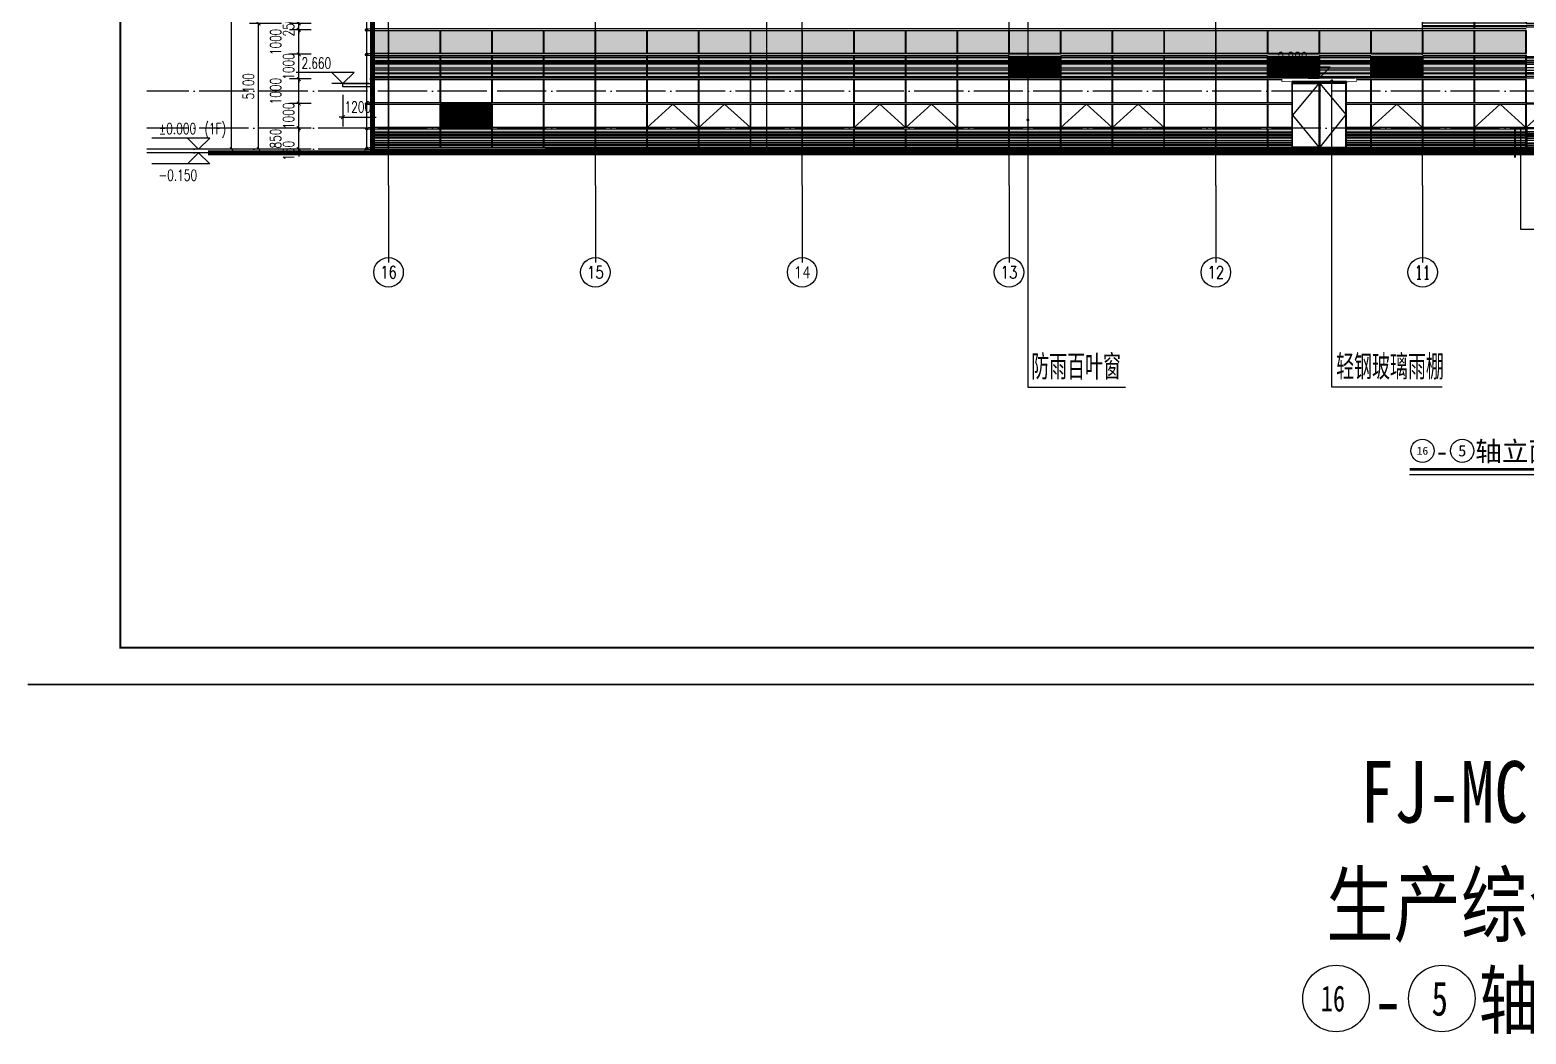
# Model space of a CAD drawing. Header units: millimetres. Extents: x 708158 to 1984082, y -168213 to -53.
# Drawn here: x 834388 to 895153, y -121888 to -81118 of the extents above; entities that cross this region are included whole.
import ezdxf
from ezdxf.enums import TextEntityAlignment as Align

# ---------------------------------------------------------------- set-up
doc = ezdxf.new("R2010")
doc.units = ezdxf.units.MM
doc.header["$LTSCALE"] = 1000
doc.set_wipeout_variables(frame=1)
doc.linetypes.add('DOTE', pattern=[2.42, 2, -0.2, 0.02, -0.2])
doc.layers.get('0').update_dxf_attribs({"color": 8})
for name, color, linetype in [('230303生产综合楼-平面图_t8$0$DIM_IDEN', 3, 'Continuous'), ('A-ANNO-SYMB', 3, 'Continuous'), ('A-AXIS', 1, 'DOTE'), ('A-看线', 63, 'Continuous'), ('AXIS', 3, 'Continuous'), ('AXIS_TEXT', 7, 'Continuous'), ('DIM_ELEV', 3, 'Continuous'), ('DIM_LEAD', 3, 'Continuous'), ('DOTE', 1, 'DOTE'), ('PUB_DIM', 3, 'Continuous'), ('PUB_TEXT', 7, 'Continuous'), ('WINDOW', 4, 'Continuous'), ('立面加粗', 5, 'Continuous'), ('立面填充线2 穿孔板', 105, 'Continuous'), ('立面窗户线', 21, 'Continuous')]:
    doc.layers.add(name, color=color, linetype=linetype)
doc.layers.add('E-百叶', color=8, linetype='Continuous', lineweight=35)
doc.layers.add('图框', color=4, linetype='Continuous', lineweight=35)
doc.styles.add('-黑体', font='simhei.ttf', dxfattribs={"width": 0.8})
doc.styles.add('_TCH_AXIS', font='COMPLEX', dxfattribs={"bigfont": 'GBCBIG'})
doc.styles.add('_TCH_DIM', font='SIMPLEX', dxfattribs={"bigfont": 'GBCBIG'})
doc.styles.add('_TCH_DIM_T3', font='SIMPLEX', dxfattribs={"width": 0.705882, "bigfont": 'GBCBIG'})
doc.styles.add('_TCH_DYN', font='')
doc.styles.get('_TCH_DYN').set_extended_font_data('SimSun')
doc.dimstyles.new('_TCH_ARCH&&150', dxfattribs={"dimtxt": 446.25, "dimasz": 150, "dimexe": 375, "dimexo": 450, "dimgap": 189.375, "dimtad": 1, "dimdec": 0, "dimzin": 0, "dimdsep": 46, "dimtxsty": '_TCH_DIM_T3', "dimblk": 'ARCHTICK', "dimcen": 0.09, "dimclrt": 7, "dimazin": 2, "dimtfac": 1, "dimtdec": 0, "dimtix": 1, "dimtmove": 2, "dimatfit": 3, "dimfxl": 1, "dimtolj": 1, "dimtzin": 0, "dimarcsym": 0})

# ---------------------------------------------------------------- blocks, each defined once
blk = doc.blocks.new('A$C24AE1B25')
at = {"layer": '立面窗户线'}
blk.add_lwpolyline([(46850, 30), (0, 30), (-30, 30), (-300, 0), (-300, -30), (0, -30), (46850, -30)], dxfattribs=at)
blk = doc.blocks.new('A$C354F61B6')
at = {"layer": 'A-看线'}
for points in [[(0, 0), (2090, 0), (2090, -50), (0, -50)], [(2100, 0), (4190, 0), (4190, -50), (2100, -50)], [(4200, 0), (6290, 0), (6290, -50), (4200, -50)], [(6300, 0), (8390, 0), (8390, -50), (6300, -50)], [(0, -100), (2090, -100), (2090, -150), (0, -150)], [(0, -200), (2090, -200), (2090, -250), (0, -250)], [(0, -350), (2090, -350), (2090, -450), (0, -450)], [(0, -500), (2090, -500), (2090, -555), (0, -555)], [(2100, -100), (4190, -100), (4190, -150), (2100, -150)], [(2100, -200), (4190, -200), (4190, -250), (2100, -250)], [(2100, -350), (4190, -350), (4190, -450), (2100, -450)], [(2100, -500), (4190, -500), (4190, -555), (2100, -555)], [(4200, -100), (6290, -100), (6290, -150), (4200, -150)], [(4200, -200), (6290, -200), (6290, -250), (4200, -250)], [(4200, -350), (6290, -350), (6290, -450), (4200, -450)], [(4200, -500), (6290, -500), (6290, -555), (4200, -555)], [(6300, -100), (8390, -100), (8390, -150), (6300, -150)], [(6300, -200), (8390, -200), (8390, -250), (6300, -250)], [(6300, -350), (8390, -350), (8390, -450), (6300, -450)], [(6300, -500), (8390, -500), (8390, -555), (6300, -555)]]:
    blk.add_lwpolyline(points, close=True, dxfattribs=at)
at = {"layer": 'WINDOW'}
for points in [[(2090, 120), (2100, 120), (2100, -640), (2090, -640)], [(4190, 120), (4200, 120), (4200, -640), (4190, -640)], [(6290, 120), (6300, 120), (6300, -640), (6290, -640)], [(8390, 120), (8400, 120), (8400, -640), (8390, -640)]]:
    blk.add_lwpolyline(points, close=True, dxfattribs=at)
blk = doc.blocks.new('A$C5C1C4617')
at = {"layer": 'A-看线'}
for points in [[(10, -120), (650, -120), (650, -170), (10, -170)], [(10, -220), (650, -220), (650, -270), (10, -270)], [(10, -320), (650, -320), (650, -370), (10, -370)], [(10, -470), (650, -470), (650, -570), (10, -570)], [(10, -620), (650, -620), (650, -675), (10, -675)]]:
    blk.add_lwpolyline(points, close=True, dxfattribs=at)
at = {"layer": 'WINDOW'}
for points in [[(0, 0), (10, 0), (10, -760), (0, -760)], [(650, 0), (660, 0), (660, -760), (650, -760)]]:
    blk.add_lwpolyline(points, close=True, dxfattribs=at)
blk = doc.blocks.new('A$C599A3F4D')
at = {"layer": 'WINDOW'}
for points in [[(0, 0), (10, 0), (10, -940), (0, -940)], [(650, 0), (660, 0), (660, -940), (650, -940)]]:
    blk.add_lwpolyline(points, close=True, dxfattribs=at)
blk = doc.blocks.new('A$C230C5668')
at = {"layer": 'WINDOW'}
for points in [[(2090, 2000), (2100, 2000), (2100, 1060), (2090, 1060)], [(4190, 2000), (4200, 2000), (4200, 1060), (4190, 1060)], [(6290, 2000), (6300, 2000), (6300, 1060), (6290, 1060)], [(8390, 2000), (8400, 2000), (8400, 1060), (8390, 1060)], [(8390, 2000), (8400, 2000), (8400, 1060), (8390, 1060)], [(2090, 0), (2100, 0), (2100, -940), (2090, -940)], [(4190, 0), (4200, 0), (4200, -940), (4190, -940)], [(6290, 0), (6300, 0), (6300, -940), (6290, -940)], [(8390, 0), (8400, 0), (8400, -940), (8390, -940)], [(2090, -1000), (2100, -1000), (2100, -1940), (2090, -1940)], [(4190, -1000), (4200, -1000), (4200, -1940), (4190, -1940)], [(6290, -1000), (6300, -1000), (6300, -1940), (6290, -1940)], [(8390, -1000), (8400, -1000), (8400, -1940), (8390, -1940)]]:
    blk.add_lwpolyline(points, close=True, dxfattribs=at)
for points in [[(2100, -1940), (3145, -1000), (4190, -1940)], [(4200, -1940), (5245, -1000), (6290, -1940)]]:
    blk.add_lwpolyline(points, dxfattribs=at)
blk = doc.blocks.new('A$C570A7CAF')
at = {"layer": 'A-看线'}
for points in [[(10, -70), (650, -70), (650, -120), (10, -120)], [(10, -220), (650, -220), (650, -270), (10, -270)], [(10, -320), (650, -320), (650, -370), (10, -370)], [(10, -520), (650, -520), (650, -620), (10, -620)], [(10, -720), (650, -720), (650, -770), (10, -770)], [(10, -870), (650, -870), (650, -920), (10, -920)]]:
    blk.add_lwpolyline(points, close=True, dxfattribs=at)
at = {"layer": 'WINDOW'}
for points in [[(0, 0), (10, 0), (10, -940), (0, -940)], [(650, 0), (660, 0), (660, -940), (650, -940)]]:
    blk.add_lwpolyline(points, close=True, dxfattribs=at)
blk = doc.blocks.new('A$C48FF79B3')
at = {"layer": 'A-看线'}
for points in [[(0, -70), (2090, -70), (2090, -120), (0, -120)], [(0, -220), (2090, -220), (2090, -270), (0, -270)], [(0, -320), (2090, -320), (2090, -370), (0, -370)], [(0, -520), (2090, -520), (2090, -620), (0, -620)], [(2100, -70), (4190, -70), (4190, -120), (2100, -120)], [(2100, -220), (4190, -220), (4190, -270), (2100, -270)], [(2100, -320), (4190, -320), (4190, -370), (2100, -370)], [(2100, -520), (4190, -520), (4190, -620), (2100, -620)], [(4200, -70), (6290, -70), (6290, -120), (4200, -120)], [(4200, -220), (6290, -220), (6290, -270), (4200, -270)], [(4200, -320), (6290, -320), (6290, -370), (4200, -370)], [(4200, -520), (6290, -520), (6290, -620), (4200, -620)], [(6300, -70), (8390, -70), (8390, -120), (6300, -120)], [(6300, -220), (8390, -220), (8390, -270), (6300, -270)], [(6300, -320), (8390, -320), (8390, -370), (6300, -370)], [(6300, -520), (8390, -520), (8390, -620), (6300, -620)], [(0, -720), (2090, -720), (2090, -770), (0, -770)], [(0, -870), (2090, -870), (2090, -920), (0, -920)], [(2100, -720), (4190, -720), (4190, -770), (2100, -770)], [(2100, -870), (4190, -870), (4190, -920), (2100, -920)], [(4200, -720), (6290, -720), (6290, -770), (4200, -770)], [(4200, -870), (6290, -870), (6290, -920), (4200, -920)], [(6300, -720), (8390, -720), (8390, -770), (6300, -770)], [(6300, -870), (8390, -870), (8390, -920), (6300, -920)]]:
    blk.add_lwpolyline(points, close=True, dxfattribs=at)
at = {"layer": 'WINDOW'}
for points in [[(2090, 0), (2100, 0), (2100, -940), (2090, -940)], [(4190, 0), (4200, 0), (4200, -940), (4190, -940)], [(6290, 0), (6300, 0), (6300, -940), (6290, -940)], [(8390, 0), (8400, 0), (8400, -940), (8390, -940)]]:
    blk.add_lwpolyline(points, close=True, dxfattribs=at)
blk = doc.blocks.new('A$C2F0649D6')
at = {"layer": 'WINDOW'}
for points in [[(2090, 0), (2100, 0), (2100, -940), (2090, -940)], [(4190, 0), (4200, 0), (4200, -940), (4190, -940)], [(6290, 0), (6300, 0), (6300, -940), (6290, -940)], [(8390, 0), (8400, 0), (8400, -940), (8390, -940)], [(8390, 0), (8400, 0), (8400, -940), (8390, -940)]]:
    blk.add_lwpolyline(points, close=True, dxfattribs=at)
blk = doc.blocks.new('A$C18ED7D16')
at = {"layer": 'WINDOW'}
blk.add_lwpolyline([(-80, 285), (-480, 285), (-480, 415), (2520, 415), (2520, 285), (2120, 285), (2120, 225), (-80, 225)], close=True, dxfattribs=at)
blk.add_wipeout([(-480, 415), (-480, 285), (2520, 285), (2520, 415)]).dxf.layer = 'WINDOW'
blk.add_wipeout([(-80, 225), (2120, 225), (2120, -2400), (-80, -2400)]).dxf.layer = 'WINDOW'
for points in [[(2120, 285), (-80, 285)], [(1001, 205), (-60, -1088), (1000, -2380)], [(1041, 205), (2100, -1063), (1040, -2380)]]:
    blk.add_lwpolyline(points, dxfattribs=at)
for points in [[(-80, 225), (1021, 225), (1020, -2400), (-80, -2400)], [(-60, 205), (1001, 205), (1000, -2380), (-60, -2380)], [(2120, 225), (1021, 225), (1020, -2400), (2120, -2400)], [(2100, 205), (1041, 205), (1040, -2380), (2100, -2380)]]:
    blk.add_lwpolyline(points, close=True, dxfattribs=at)
blk = doc.blocks.new('A$C02054E28')
at = {"layer": 'A-看线'}
for points in [[(0, -170), (2090, -170), (2090, -270), (0, -270)], [(0, -370), (2090, -370), (2090, -420), (0, -420)], [(0, -520), (2090, -520), (2090, -570), (0, -570)], [(2100, -170), (4190, -170), (4190, -270), (2100, -270)], [(2100, -370), (4190, -370), (4190, -420), (2100, -420)], [(2100, -520), (4190, -520), (4190, -570), (2100, -570)], [(0, -750), (2090, -750), (2090, -800), (0, -800)], [(0, -850), (2090, -850), (2090, -950), (0, -950)], [(0, -1050), (2090, -1050), (2090, -1100), (0, -1100)], [(2100, -750), (4190, -750), (4190, -800), (2100, -800)], [(2100, -850), (4190, -850), (4190, -950), (2100, -950)], [(2100, -1050), (4190, -1050), (4190, -1100), (2100, -1100)]]:
    blk.add_lwpolyline(points, close=True, dxfattribs=at)
at = {"layer": 'WINDOW'}
for points in [[(2090, 0), (2100, 0), (2100, -640), (2090, -640)], [(4190, 0), (4200, 0), (4200, -640), (4190, -640)], [(2090, -700), (2100, -700), (2100, -1190), (2090, -1190)], [(2090, -1250), (2100, -1250), (2100, -2190), (2090, -2190)], [(4190, -1250), (4200, -1250), (4200, -2190), (4190, -2190)]]:
    blk.add_lwpolyline(points, close=True, dxfattribs=at)
blk = doc.blocks.new('A$C15bcb37a')
at = {"layer": 'A-看线'}
for points in [[(0, -2320), (2090, -2320), (2090, -2370), (0, -2370)], [(2100, -2320), (4190, -2320), (4190, -2370), (2100, -2370)], [(0, -2470), (2090, -2470), (2090, -2520), (0, -2520)], [(0, -2570), (2090, -2570), (2090, -2620), (0, -2620)], [(0, -2770), (2090, -2770), (2090, -2870), (0, -2870)], [(0, -2970), (2090, -2970), (2090, -3020), (0, -3020)], [(2100, -2470), (4190, -2470), (4190, -2520), (2100, -2520)], [(2100, -2570), (4190, -2570), (4190, -2620), (2100, -2620)], [(2100, -2770), (4190, -2770), (4190, -2870), (2100, -2870)], [(2100, -2970), (4190, -2970), (4190, -3020), (2100, -3020)], [(0, -3120), (2090, -3120), (2090, -3170), (0, -3170)], [(2100, -3120), (4190, -3120), (4190, -3170), (2100, -3170)], [(0, -5370), (2090, -5370), (2090, -5420), (0, -5420)], [(2100, -5370), (4190, -5370), (4190, -5420), (2100, -5420)], [(0, -5470), (2090, -5470), (2090, -5520), (0, -5520)], [(0, -5570), (2090, -5570), (2090, -5620), (0, -5620)], [(0, -5720), (2090, -5720), (2090, -5820), (0, -5820)], [(0, -5870), (2090, -5870), (2090, -5925), (0, -5925)], [(2100, -5470), (4190, -5470), (4190, -5520), (2100, -5520)], [(2100, -5570), (4190, -5570), (4190, -5620), (2100, -5620)], [(2100, -5720), (4190, -5720), (4190, -5820), (2100, -5820)], [(2100, -5870), (4190, -5870), (4190, -5925), (2100, -5925)]]:
    blk.add_lwpolyline(points, close=True, dxfattribs=at)
at = {"layer": 'WINDOW'}
for points in [[(-10, -1250), (0, -1250), (0, -2190), (-10, -2190)], [(4190, -1250), (4200, -1250), (4200, -2190), (4190, -2190)], [(4200, -1250), (4190, -1250), (4190, -2190), (4200, -2190)], [(2090, -2250), (2100, -2250), (2100, -3190), (2090, -3190)], [(4190, -2250), (4200, -2250), (4200, -3190), (4190, -3190)], [(4200, -2250), (4190, -2250), (4190, -3190), (4200, -3190)], [(-10, -3250), (0, -3250), (0, -4190), (-10, -4190)], [(2090, -3250), (2100, -3250), (2100, -4190), (2090, -4190)], [(4190, -3250), (4200, -3250), (4200, -4190), (4190, -4190)], [(4200, -3250), (4190, -3250), (4190, -4190), (4200, -4190)], [(-10, -4250), (0, -4250), (0, -5190), (-10, -5190)], [(2090, -4250), (2100, -4250), (2100, -5190), (2090, -5190)], [(4190, -4250), (4200, -4250), (4200, -5190), (4190, -5190)], [(4200, -4250), (4190, -4250), (4190, -5190), (4200, -5190)], [(2090, -5250), (2100, -5250), (2100, -6010), (2090, -6010)], [(4190, -5250), (4200, -5250), (4200, -6010), (4190, -6010)], [(4200, -5250), (4190, -5250), (4190, -6010), (4200, -6010)]]:
    blk.add_lwpolyline(points, close=True, dxfattribs=at)
blk.add_lwpolyline([(2100, -5190), (3145, -4250), (4190, -5190)], dxfattribs=at)
at = {"layer": 'A-看线'}
blk.add_blockref('A$C02054E28', (0, 0), dxfattribs=at)
blk = doc.blocks.new('A$Cc3478b20')
at = {"layer": 'E-百叶'}
blk.add_lwpolyline([(-395, 0), (1695, 0), (1695, -940), (-395, -940)], close=True, dxfattribs=at)
blk.add_wipeout([(-395, 0), (1695, 0), (1695, -940), (-395, -940)]).dxf.layer = 'E-百叶'
h = blk.add_hatch(dxfattribs=at)
h.set_pattern_fill('玻璃', color=256, scale=50)
h.set_pattern_definition([(0, (-760813.53, 77946.665), (0, 60), [])])
h.paths.add_polyline_path([(-395, 0), (1695, 0), (1695, -940), (-395, -940)])
blk = doc.blocks.new('byb')
at = {"layer": 'E-百叶'}
for p in [(884745, -82137), (895240, -82137), (899440, -82137), (861640, -84137)]:
    blk.add_blockref('A$Cc3478b20', p, dxfattribs=at)
blk = doc.blocks.new('A$C998f5811')
at = {"layer": '图框', "color": 4}
blk.add_line((-126150, 0), (0, 0), dxfattribs=at)
at = {"layer": '图框', "color": 4, "const_width": 74.2}
blk.add_lwpolyline([(-122400, 1500), (-1500, 1500), (-1500, 87600), (-122400, 87600)], close=True, dxfattribs=at)
blk = doc.blocks.new('_ArchTick')
at = {"color": 0, "linetype": 'ByBlock', "const_width": 0.3}
blk.add_lwpolyline([(-0.5, -0.5), (0.5, 0.5)], dxfattribs=at)
blk = doc.blocks.new('*D84')
at = {"layer": 'Defpoints', "color": 0, "transparency": 16777216}
for p in [(847103, -83297), (848303, -83297), (848303, -84660)]:
    blk.add_point(p, dxfattribs=at)
at = {"layer": 'PUB_DIM', "color": 0, "lineweight": -2, "transparency": 16777216}
for p, q in [((847103, -83747), (847103, -85035)), ((848303, -83747), (848303, -85035)), ((847103, -84660), (846953, -84660)), ((847103, -84660), (848303, -84660)), ((848303, -84660), (848453, -84660))]:
    blk.add_line(p, q, dxfattribs=at)
at = {"layer": 'PUB_DIM', "color": 0, "lineweight": -2, "transparency": 16777216, "xscale": 150, "yscale": 150, "zscale": 150}
blk.add_blockref('_ArchTick', (847103, -84660), dxfattribs=at)
at = {"layer": 'PUB_DIM', "color": 0, "lineweight": -2, "transparency": 16777216, "xscale": 150, "yscale": 150, "zscale": 150, "rotation": 180}
blk.add_blockref('_ArchTick', (848303, -84660), dxfattribs=at)
at = {"layer": 'PUB_DIM', "color": 7, "transparency": 16777216, "insert": (847703, -84248), "char_height": 446.2, "attachment_point": 5, "style": '_TCH_DIM_T3'}
blk.add_mtext('\\A1;1200', dxfattribs=at)
blk = doc.blocks.new('*D643')
at = {"layer": 'Defpoints', "color": 0, "transparency": 16777216}
for p in [(845307, -85957), (846255, -85957), (846255, -86107)]:
    blk.add_point(p, dxfattribs=at)
at = {"layer": 'PUB_DIM', "color": 0, "lineweight": -2, "transparency": 16777216}
for p, q in [((845805, -85957), (844932, -85957)), ((845805, -86107), (844932, -86107)), ((845307, -85957), (845307, -85807)), ((845307, -86107), (845307, -85957)), ((845307, -86107), (845307, -86257))]:
    blk.add_line(p, q, dxfattribs=at)
at = {"layer": 'PUB_DIM', "color": 0, "lineweight": -2, "transparency": 16777216, "xscale": 150, "yscale": 150, "zscale": 150}
for p, rotation in [((845307, -85957), 270), ((845307, -86107), 90)]:
    blk.add_blockref('_ArchTick', p, dxfattribs=dict(at, rotation=rotation))
at = {"layer": 'PUB_DIM', "color": 7, "transparency": 16777216, "insert": (844894, -86032), "char_height": 446.2, "attachment_point": 5, "rotation": 90, "style": '_TCH_DIM_T3'}
blk.add_mtext('\\A1;150', dxfattribs=at)
blk = doc.blocks.new('*D644')
at = {"layer": 'Defpoints', "color": 0, "transparency": 16777216}
for p in [(845307, -85107), (846255, -85107), (846255, -85957)]:
    blk.add_point(p, dxfattribs=at)
at = {"layer": 'PUB_DIM', "color": 0, "lineweight": -2, "transparency": 16777216}
for p, q in [((845805, -85107), (844932, -85107)), ((845307, -85957), (845307, -85107)), ((845805, -85957), (844932, -85957))]:
    blk.add_line(p, q, dxfattribs=at)
at = {"layer": 'PUB_DIM', "color": 0, "lineweight": -2, "transparency": 16777216, "xscale": 150, "yscale": 150, "zscale": 150}
for p, rotation in [((845307, -85107), 90), ((845307, -85957), 270)]:
    blk.add_blockref('_ArchTick', p, dxfattribs=dict(at, rotation=rotation))
at = {"layer": 'PUB_DIM', "color": 7, "transparency": 16777216, "insert": (844369, -85532), "char_height": 446.2, "attachment_point": 5, "rotation": 90, "style": '_TCH_DIM_T3'}
blk.add_mtext('\\A1;850', dxfattribs=at)
blk = doc.blocks.new('*D645')
at = {"layer": 'Defpoints', "color": 0, "transparency": 16777216}
for p in [(845307, -84107), (846255, -84107), (846255, -85107)]:
    blk.add_point(p, dxfattribs=at)
at = {"layer": 'PUB_DIM', "color": 0, "lineweight": -2, "transparency": 16777216}
for p, q in [((845805, -84107), (844932, -84107)), ((845307, -84107), (845307, -83957)), ((845307, -85107), (845307, -84107)), ((845805, -85107), (844932, -85107)), ((845307, -85107), (845307, -85257))]:
    blk.add_line(p, q, dxfattribs=at)
at = {"layer": 'PUB_DIM', "color": 0, "lineweight": -2, "transparency": 16777216, "xscale": 150, "yscale": 150, "zscale": 150}
for p, rotation in [((845307, -84107), 270), ((845307, -85107), 90)]:
    blk.add_blockref('_ArchTick', p, dxfattribs=dict(at, rotation=rotation))
at = {"layer": 'PUB_DIM', "color": 7, "transparency": 16777216, "insert": (844894, -84607), "char_height": 446.2, "attachment_point": 5, "rotation": 90, "style": '_TCH_DIM_T3'}
blk.add_mtext('\\A1;1000', dxfattribs=at)
blk = doc.blocks.new('*D646')
at = {"layer": 'Defpoints', "color": 0, "transparency": 16777216}
for p in [(845307, -83107), (846255, -83107), (846255, -84107)]:
    blk.add_point(p, dxfattribs=at)
at = {"layer": 'PUB_DIM', "color": 0, "lineweight": -2, "transparency": 16777216}
for p, q in [((845805, -83107), (844932, -83107)), ((845307, -84107), (845307, -83107)), ((845805, -84107), (844932, -84107))]:
    blk.add_line(p, q, dxfattribs=at)
at = {"layer": 'PUB_DIM', "color": 0, "lineweight": -2, "transparency": 16777216, "xscale": 150, "yscale": 150, "zscale": 150}
for p, rotation in [((845307, -83107), 90), ((845307, -84107), 270)]:
    blk.add_blockref('_ArchTick', p, dxfattribs=dict(at, rotation=rotation))
at = {"layer": 'PUB_DIM', "color": 7, "transparency": 16777216, "insert": (844369, -83607), "char_height": 446.2, "attachment_point": 5, "rotation": 90, "style": '_TCH_DIM_T3'}
blk.add_mtext('\\A1;1000', dxfattribs=at)
blk = doc.blocks.new('*D647')
at = {"layer": 'Defpoints', "color": 0, "transparency": 16777216}
for p in [(845307, -82107), (846255, -82107), (846255, -83107)]:
    blk.add_point(p, dxfattribs=at)
at = {"layer": 'PUB_DIM', "color": 0, "lineweight": -2, "transparency": 16777216}
for p, q in [((845307, -82107), (845307, -81957)), ((845805, -82107), (844932, -82107)), ((845307, -83107), (845307, -82107)), ((845805, -83107), (844932, -83107)), ((845307, -83107), (845307, -83257))]:
    blk.add_line(p, q, dxfattribs=at)
at = {"layer": 'PUB_DIM', "color": 0, "lineweight": -2, "transparency": 16777216, "xscale": 150, "yscale": 150, "zscale": 150}
for p, rotation in [((845307, -82107), 270), ((845307, -83107), 90)]:
    blk.add_blockref('_ArchTick', p, dxfattribs=dict(at, rotation=rotation))
at = {"layer": 'PUB_DIM', "color": 7, "transparency": 16777216, "insert": (844894, -82607), "char_height": 446.2, "attachment_point": 5, "rotation": 90, "style": '_TCH_DIM_T3'}
blk.add_mtext('\\A1;1000', dxfattribs=at)
blk = doc.blocks.new('*D648')
at = {"layer": 'Defpoints', "color": 0, "transparency": 16777216}
for p in [(845307, -81107), (846255, -81107), (846255, -82107)]:
    blk.add_point(p, dxfattribs=at)
at = {"layer": 'PUB_DIM', "color": 0, "lineweight": -2, "transparency": 16777216}
for p, q in [((845805, -81107), (844932, -81107)), ((845307, -82107), (845307, -81107)), ((845805, -82107), (844932, -82107))]:
    blk.add_line(p, q, dxfattribs=at)
at = {"layer": 'PUB_DIM', "color": 0, "lineweight": -2, "transparency": 16777216, "xscale": 150, "yscale": 150, "zscale": 150}
for p, rotation in [((845307, -81107), 90), ((845307, -82107), 270)]:
    blk.add_blockref('_ArchTick', p, dxfattribs=dict(at, rotation=rotation))
at = {"layer": 'PUB_DIM', "color": 7, "transparency": 16777216, "insert": (844369, -81607), "char_height": 446.2, "attachment_point": 5, "rotation": 90, "style": '_TCH_DIM_T3'}
blk.add_mtext('\\A1;1000', dxfattribs=at)
blk = doc.blocks.new('*D649')
at = {"layer": 'Defpoints', "color": 0, "transparency": 16777216}
for p in [(845307, -80857), (846255, -80857), (846255, -81107)]:
    blk.add_point(p, dxfattribs=at)
at = {"layer": 'PUB_DIM', "color": 0, "lineweight": -2, "transparency": 16777216}
for p, q in [((845307, -80857), (845307, -80707)), ((845805, -80857), (844932, -80857)), ((845805, -81107), (844932, -81107)), ((845307, -81107), (845307, -80857)), ((845307, -81107), (845307, -81257))]:
    blk.add_line(p, q, dxfattribs=at)
at = {"layer": 'PUB_DIM', "color": 0, "lineweight": -2, "transparency": 16777216, "xscale": 150, "yscale": 150, "zscale": 150}
for p, rotation in [((845307, -80857), 270), ((845307, -81107), 90)]:
    blk.add_blockref('_ArchTick', p, dxfattribs=dict(at, rotation=rotation))
at = {"layer": 'PUB_DIM', "color": 7, "transparency": 16777216, "insert": (844894, -80982), "char_height": 446.2, "attachment_point": 5, "rotation": 90, "style": '_TCH_DIM_T3'}
blk.add_mtext('\\A1;250', dxfattribs=at)
blk = doc.blocks.new('*D719')
at = {"layer": 'Defpoints', "color": 0, "transparency": 16777216}
for p in [(842578, -37657), (845052, -37657), (845052, -85957)]:
    blk.add_point(p, dxfattribs=at)
at = {"layer": 'PUB_DIM', "color": 0, "lineweight": -2, "transparency": 16777216}
for p, q in [((844602, -37657), (842203, -37657)), ((842578, -85957), (842578, -37657)), ((844602, -85957), (842203, -85957))]:
    blk.add_line(p, q, dxfattribs=at)
at = {"layer": 'PUB_DIM', "color": 0, "lineweight": -2, "transparency": 16777216, "xscale": 150, "yscale": 150, "zscale": 150}
for p, rotation in [((842578, -37657), 90), ((842578, -85957), 270)]:
    blk.add_blockref('_ArchTick', p, dxfattribs=dict(at, rotation=rotation))
at = {"layer": 'PUB_DIM', "color": 7, "transparency": 16777216, "insert": (842166, -61807), "char_height": 446.2, "attachment_point": 5, "rotation": 90, "style": '_TCH_DIM_T3'}
blk.add_mtext('\\A1;48300', dxfattribs=at)
blk = doc.blocks.new('*D720')
at = {"layer": 'Defpoints', "color": 0, "transparency": 16777216}
for p in [(843675, -80857), (845052, -80857), (845052, -85957)]:
    blk.add_point(p, dxfattribs=at)
at = {"layer": 'PUB_DIM', "color": 0, "lineweight": -2, "transparency": 16777216}
for p, q in [((844602, -80857), (843300, -80857)), ((843675, -85957), (843675, -80857)), ((844602, -85957), (843300, -85957))]:
    blk.add_line(p, q, dxfattribs=at)
at = {"layer": 'PUB_DIM', "color": 0, "lineweight": -2, "transparency": 16777216, "xscale": 150, "yscale": 150, "zscale": 150}
for p, rotation in [((843675, -80857), 90), ((843675, -85957), 270)]:
    blk.add_blockref('_ArchTick', p, dxfattribs=dict(at, rotation=rotation))
at = {"layer": 'PUB_DIM', "color": 7, "transparency": 16777216, "insert": (843262, -83407), "char_height": 446.2, "attachment_point": 5, "rotation": 90, "style": '_TCH_DIM_T3'}
blk.add_mtext('\\A1;5100', dxfattribs=at)

msp = doc.modelspace()

# ---------------------------------------------------------------- hatches: boundary and pattern name
at = {"layer": '立面填充线2 穿孔板'}
for points in [[(848308, -81136.7), (895148, -81136.7), (895148, -82076.7), (848308, -82076.7)], [(848308, -82136.7), (895148, -82136.7), (895148, -83076.7), (848308, -83076.7)], [(848308, -85136.7), (895178, -85136.7), (895178, -85896.7), (848308, -85896.7)]]:
    msp.add_hatch(color=256, dxfattribs=at).paths.add_polyline_path(points)

# ---------------------------------------------------------------- linework, layer by layer
at = {"layer": '230303生产综合楼-平面图_t8$0$DIM_IDEN'}
msp.add_line((894928, -89204.5), (900103, -89204.5), dxfattribs=at)
at = {"layer": 'A-ANNO-SYMB', "const_width": 105}
msp.add_lwpolyline([(890418.7, -98953.6), (900635.7, -98953.6)], dxfattribs=at)
at = {"layer": 'A-ANNO-SYMB'}
msp.add_lwpolyline([(890418.7, -99163.6), (900635.7, -99163.6)], dxfattribs=at)
at = {"layer": 'A-AXIS'}
for p, q in [((949740, -85956.7), (839134.6, -85956.7)), ((949740, -86106.7), (839134.6, -86106.7))]:
    msp.add_line(p, q, dxfattribs=at)
at = {"layer": 'A-看线'}
for points in [[(848308, -81136.7), (895148, -81136.7), (895148, -82076.7), (848308, -82076.7)], [(848308, -82136.7), (895148, -82136.7), (895148, -83076.7), (848308, -83076.7)], [(848308, -85136.7), (895178, -85136.7), (895178, -85896.7), (848308, -85896.7)]]:
    msp.add_lwpolyline(points, close=True, dxfattribs=at)
at = {"layer": 'AXIS'}
for p, q in [((848953, -87432.6), (848953, -89728.7)), ((857353, -87432.6), (857353, -89728.7)), ((865753, -87432.6), (865753, -89728.7)), ((874153, -87432.6), (874153, -89728.7)), ((882553, -87432.6), (882553, -89728.7)), ((890953, -87432.6), (890953, -89728.7)), ((848953, -89307.3), (848953, -90558.4)), ((857353, -89307.3), (857353, -90558.4)), ((865753, -89307.3), (865753, -90558.4)), ((874153, -89307.3), (874153, -90558.4)), ((882553, -89307.3), (882553, -90558.4)), ((890953, -89307.3), (890953, -90558.4))]:
    msp.add_line(p, q, dxfattribs=at)
for centre in [(848953, -90958.4), (857353, -90958.4), (865753, -90958.4), (874153, -90958.4), (882553, -90958.4), (890953, -90958.4)]:
    msp.add_circle(centre, 600, dxfattribs=at)
at = {"layer": 'DIM_ELEV'}
for p, q in [((847553, -82846.7), (845205.5, -82846.7)), ((847103, -83296.7), (846653, -82846.7)), ((847103, -83296.7), (847553, -82846.7)), ((848153, -83296.7), (846653, -83296.7)), ((841689.4, -85506.7), (839341.9, -85506.7)), ((841239.4, -85956.7), (840789.4, -85506.7)), ((841239.4, -85956.7), (841689.4, -85506.7)), ((842289.4, -85956.7), (840789.4, -85956.7)), ((841239.4, -86106.7), (840789.4, -86556.7)), ((842289.4, -86106.7), (840789.4, -86106.7)), ((841239.4, -86106.7), (841689.4, -86556.7)), ((841689.4, -86556.7), (839341.9, -86556.7))]:
    msp.add_line(p, q, dxfattribs=at)
at = {"layer": 'DIM_LEAD'}
for p, q in [((848075, -85136.7), (848075, -32009.6)), ((848075, -82098.7), (848075, -32009.6)), ((848075, -84098.7), (848075, -32009.6)), ((848075, -85136.7), (848075, -32009.6)), ((848075, -85136.7), (848075, -32009.6)), ((848075, -85911.7), (848075, -32009.6)), ((874919.8, -95627.2), (878887.4, -95627.2))]:
    msp.add_line(p, q, dxfattribs=at)
at = {"layer": 'DIM_LEAD', "const_width": 60}
for points in [[(848075, -81128.7, 1), (848075, -81068.7, 1)], [(848075, -82128.7, 1), (848075, -82068.7, 1)], [(848075, -84128.7, 1), (848075, -84068.7, 1)], [(848075, -85166.7, 1), (848075, -85106.7, 1)], [(848075, -85166.7, 1), (848075, -85106.7, 1)], [(848075, -85166.7, 1), (848075, -85106.7, 1)], [(848075, -85941.7, 1), (848075, -85881.7, 1)], [(864316.6, -85926.7, 1), (864316.6, -85866.7, 1)], [(864316.6, -85926.7, 1), (864316.6, -85866.7, 1)]]:
    msp.add_lwpolyline(points, format="xyb", close=True, dxfattribs=at)
at = {"layer": 'DOTE'}
for p, q in [((848953, -87432.6), (848953, -34939.7)), ((848953, -87432.6), (848953, -34939.7)), ((857353, -87432.6), (857353, -34939.7)), ((865753, -87432.6), (865753, -34939.7)), ((874153, -87432.6), (874153, -34939.7)), ((882553, -87432.6), (882553, -34939.7)), ((890953, -87432.6), (890953, -34939.7))]:
    msp.add_line(p, q, dxfattribs=at)
at = {"layer": 'PUB_TEXT'}
for centre, radius in [((890943.7, -98204), 472.5), ((892560.7, -98204), 472.5), ((887433.6, -120442.6), 1350), ((891729.8, -120442.6), 1350)]:
    msp.add_circle(centre, radius, dxfattribs=at)
at = {"layer": 'WINDOW'}
for points in [[(851048, -81136.7), (851058, -81136.7), (851058, -82076.7), (851048, -82076.7)], [(853148, -81136.7), (853158, -81136.7), (853158, -82076.7), (853148, -82076.7)], [(855248, -81136.7), (855258, -81136.7), (855258, -82076.7), (855248, -82076.7)], [(857348, -81136.7), (857358, -81136.7), (857358, -82076.7), (857348, -82076.7)], [(857348, -81136.7), (857358, -81136.7), (857358, -82076.7), (857348, -82076.7)], [(865748, -82136.7), (865758, -82136.7), (865758, -83076.7), (865748, -83076.7)], [(851048, -83136.7), (851058, -83136.7), (851058, -84076.7), (851048, -84076.7)], [(853148, -83136.7), (853158, -83136.7), (853158, -84076.7), (853148, -84076.7)], [(855248, -83136.7), (855258, -83136.7), (855258, -84076.7), (855248, -84076.7)], [(857348, -83136.7), (857358, -83136.7), (857358, -84076.7), (857348, -84076.7)], [(884648, -83136.7), (884658, -83136.7), (884658, -84076.7), (884648, -84076.7)], [(888848, -83136.7), (888858, -83136.7), (888858, -84076.7), (888848, -84076.7)], [(847103, -83426.7), (847103, -83296.7), (848308, -83296.7), (848308, -83426.7)], [(851048, -84136.7), (851058, -84136.7), (851058, -85076.7), (851048, -85076.7)], [(853148, -84136.7), (853158, -84136.7), (853158, -85076.7), (853148, -85076.7)], [(855248, -84136.7), (855258, -84136.7), (855258, -85076.7), (855248, -85076.7)], [(857348, -84136.7), (857358, -84136.7), (857358, -85076.7), (857348, -85076.7)], [(884648, -84136.7), (884658, -84136.7), (884658, -85076.7), (884648, -85076.7)], [(886748, -84136.7), (886758, -84136.7), (886758, -85076.7), (886748, -85076.7)], [(888848, -84136.7), (888858, -84136.7), (888858, -85076.7), (888848, -85076.7)]]:
    msp.add_lwpolyline(points, close=True, dxfattribs=at)
msp.add_lwpolyline([(886758, -83496.7), (886758, -84076.7), (886748, -84076.7), (886748, -83496.7)], dxfattribs=at)
at = {"layer": '立面加粗', "const_width": 50}
msp.add_lwpolyline([(848302.3, -85956.7), (848302.3, -76336.7), (874152.3, -76336.7), (874152.3, -85956.7)], close=True, dxfattribs=at)
at = {"layer": '立面窗户线'}
for points in [[(895148, -83076.7), (848303, -83076.7), (848213, -83076.7), (848213, -83136.7), (848303, -83136.7), (895148, -83136.7)], [(895153, -84076.7), (848303, -84076.7), (848273, -84076.7), (848003, -84106.7), (848003, -84136.7), (848303, -84136.7), (895153, -84136.7)], [(895153, -84076.7), (941973, -84076.7), (942003, -84076.7), (942273, -84106.7), (942273, -84136.7), (941973, -84136.7), (895153, -84136.7)], [(895153, -85076.7), (848303, -85076.7), (848273, -85076.7), (848003, -85106.7), (848003, -85136.7), (848303, -85136.7), (895153, -85136.7)], [(895153, -85076.7), (942003, -85076.7), (942033, -85076.7), (942303, -85106.7), (942303, -85136.7), (942003, -85136.7), (895153, -85136.7)]]:
    msp.add_lwpolyline(points, dxfattribs=at)
msp.add_lwpolyline([(848003, -85956.7), (942303, -85956.7), (942303, -86106.7), (848003, -86106.7)], close=True, dxfattribs=at)

# ---------------------------------------------------------------- block references
msp.add_blockref('A$C15bcb37a', (890958, -79886.7))
at = {"xscale": -1}
msp.add_blockref('A$C15bcb37a', (899348, -79886.7), dxfattribs=at)
at = {"layer": 'A-看线'}
for p in [(848958, -85256.7), (857358, -85256.7), (865758, -85256.7), (874158, -85256.7), (882558, -85256.7)]:
    msp.add_blockref('A$C354F61B6', p, dxfattribs=at)
at = {"layer": 'WINDOW'}
for name, p in [('A$C599A3F4D', (848298, -81136.7)), ('A$C230C5668', (857358, -83136.7)), ('A$C230C5668', (865758, -83136.7)), ('A$C230C5668', (874158, -83136.7)), ('A$C2F0649D6', (882558, -81136.7)), ('A$C570A7CAF', (848298, -82136.7)), ('A$C48FF79B3', (848958, -82136.7)), ('A$C48FF79B3', (857358, -82136.7)), ('A$C48FF79B3', (865758, -82136.7)), ('A$C48FF79B3', (874158, -82136.7)), ('A$C48FF79B3', (882558, -82136.7)), ('A$C599A3F4D', (848298, -83136.7)), ('A$C599A3F4D', (848298, -84136.7)), ('A$C5C1C4617', (848298, -85136.7))]:
    msp.add_blockref(name, p, dxfattribs=at)
at = {"layer": '立面窗户线'}
for p in [(848303, -81106.7), (848303, -82106.7), (848303, -85926.7)]:
    msp.add_blockref('A$C24AE1B25', p, dxfattribs=at)

# ---------------------------------------------------------------- texts
at = {"layer": 'AXIS_TEXT', "style": '_TCH_AXIS'}
for s, height, p, p2 in [('16', 492.67, (848612.9, -91204.7), (849293.2, -91204.7)), ('15', 492.67, (857012.9, -91204.7), (857693.2, -91204.7)), ('14', 471.11, (865405.3, -91193.9), (866100.8, -91193.9)), ('13', 492.67, (873812.9, -91204.7), (874493.2, -91204.7)), ('12', 492.67, (882212.9, -91204.7), (882893.2, -91204.7)), ('11', 553.14, (890637, -91234.9), (891269.1, -91234.9))]:
    msp.add_text(s, height=height, dxfattribs=at).set_placement(p, p2, align=Align.FIT)
at = {"layer": 'PUB_TEXT'}
for s, height, style, width, p in [('2.660', 446.25, '_TCH_DIM', 0.705882, (845412.5, -82689.2)), ('%%P0.000', 446.25, '_TCH_DIM', 0.705882, (839626.9, -85349.2)), ('(1F)', 446.25, '_TCH_DIM', 0.705882, (841471.9, -85349.2)), ('-0.150', 446.25, '_TCH_DIM', 0.705882, (839614.9, -87239.2)), ('轴立面图', 2253.16, '-黑体', 0.8, (893229.8, -121642.6)), ('-', 2253.2, '-黑体', 0.8, (888933.6, -121642.6))]:
    msp.add_text(s, height=height, dxfattribs=dict(at, style=style, width=width)).set_placement(p)
for s, height, style, p in [('防雨百叶窗', 1012.77, '_TCH_DIM', (875053.8, -95312.2)), ('轻钢玻璃雨棚', 1012.77, '_TCH_DIM', (887438.2, -95312.2)), ('轴立面图', 793.04, '_TCH_DYN', (893085.7, -98624)), ('-', 793, '_TCH_DYN', (891468.7, -98624))]:
    msp.add_text(s, height=height, dxfattribs=dict(at, style=style)).set_placement(p)
for s, height, style, width, p, p2 in [('16', 319.98, '_TCH_DYN', 1.022857, (890709.6, -98364), (891177.7, -98364)), ('5', 455.8, '_TCH_DYN', 1.034682, (892392.1, -98431.9), (892729.4, -98431.9)), ('16', 1055.86, '-黑体', 0.809091, (886819.3, -120970.5), (887802.2, -120970.5)), ('5', 1394.1, '-黑体', 0.823121, (891317.3, -121139.6), (891977.4, -121139.6))]:
    msp.add_text(s, height=height, dxfattribs=dict(at, style=style, width=width)).set_placement(p, p2, align=Align.FIT)
at = {"layer": 'PUB_TEXT', "style": '-黑体', "width": 0.8}
for s, p in [('FJ-MC-21', (893861.5, -113305)), ('生产综合楼', (893861.5, -117890.4))]:
    msp.add_text(s, height=2500, dxfattribs=at).set_placement(p, align=Align.CENTER)

# ---------------------------------------------------------------- dimensions: what is measured, and where the dimension line sits
at = {"layer": 'PUB_DIM'}
for p1, p2, distance, picture, middle in [((845051.5, -85956.7), (845051.5, -37656.7), 2473.1, '*D719', (842165.9, -61806.7)), ((845051.5, -85956.7), (845051.5, -80856.7), 1376.7, '*D720', (843262.3, -83406.7)), ((846254.6, -81106.7), (846254.6, -80856.7), 947.8, '*D649', (844894.4, -80981.7)), ((846254.6, -83106.7), (846254.6, -82106.7), 947.8, '*D647', (844894.4, -82606.7)), ((847103, -83296.7), (848303, -83296.7), -1363.7, '*D84', (847703, -84247.9)), ((846254.6, -85106.7), (846254.6, -84106.7), 947.8, '*D645', (844894.4, -84606.7)), ((846254.6, -86106.7), (846254.6, -85956.7), 947.8, '*D643', (844894.4, -86031.7))]:
    dim = msp.add_aligned_dim(p1=p1, p2=p2, distance=distance, dimstyle='_TCH_ARCH&&150', dxfattribs=at)
    dim.commit()
    dim.dimension.update_dxf_attribs({"geometry": picture, "text_midpoint": middle})
for base, p1, p2, picture, middle in [((845306.9, -81106.7), (846254.6, -82106.7), (846254.6, -81106.7), '*D648', (844369.4, -81606.7)), ((845306.9, -83106.7), (846254.6, -84106.7), (846254.6, -83106.7), '*D646', (844369.4, -83606.7)), ((845306.9, -85106.7), (846254.6, -85956.7), (846254.6, -85106.7), '*D644', (844369.4, -85531.7))]:
    dim = msp.add_linear_dim(base=base, p1=p1, p2=p2, angle=90, dimstyle='_TCH_ARCH&&150', dxfattribs=at)
    dim.commit()
    dim.dimension.update_dxf_attribs({"geometry": picture, "text_midpoint": middle, "dimtype": 129})

# ---------------------------------------------------------------- next in the draw order: block references
msp.add_blockref('A$C18ED7D16', (885733, -83491.7))

# ---------------------------------------------------------------- next in the draw order: linework, layer by layer
at = {"layer": 'A-AXIS'}
for p, q in [((949740, -85956.7), (839134.6, -85956.7)), ((949740, -86106.7), (839134.6, -86106.7))]:
    msp.add_line(p, q, dxfattribs=at)
at = {"layer": '立面加粗', "const_width": 200}
msp.add_lwpolyline([(848304.9, -86029.2), (848308, -37629.2), (942003, -37484.2), (941999.9, -85884.2)], close=True, dxfattribs=at)
msp.add_lwpolyline([(841616.1, -86106.7), (950001.2, -86106.7)], dxfattribs=at)

# ---------------------------------------------------------------- next in the draw order: block references
at = {"layer": 'E-百叶'}
msp.add_blockref('byb', (-10186.8, 0), dxfattribs=at)

# ---------------------------------------------------------------- next in the draw order: linework, layer by layer
at = {"layer": '230303生产综合楼-平面图_t8$0$DIM_IDEN'}
msp.add_line((894928, -85076.7), (894928, -89204.5), dxfattribs=at)
at = {"layer": '230303生产综合楼-平面图_t8$0$DIM_IDEN', "const_width": 75}
msp.add_lwpolyline([(894703, -85076.7), (894703, -86309.6)], dxfattribs=at)
at = {"layer": 'A-AXIS'}
for p, q in [((949740, -83606.7), (839134.6, -83606.7)), ((949740, -85106.7), (839134.6, -85106.7))]:
    msp.add_line(p, q, dxfattribs=at)
at = {"layer": 'DIM_ELEV'}
for p, q in [((887203, -82626.7), (884855.5, -82626.7)), ((886753, -83076.7), (886303, -82626.7)), ((886753, -83076.7), (887203, -82626.7)), ((888203, -83076.7), (886303, -83076.7))]:
    msp.add_line(p, q, dxfattribs=at)
at = {"layer": 'DIM_LEAD'}
for p, q in [((864316.6, -85896.7), (864311.6, -32009.6)), ((864316.3, -83110.9), (864311.6, -32009.6)), ((864316.6, -85896.7), (864311.6, -32009.6)), ((874919.8, -79510.1), (874919.8, -95627.2)), ((874919.8, -84771.3), (874919.8, -95627.2))]:
    msp.add_line(p, q, dxfattribs=at)
at = {"layer": 'DIM_LEAD', "const_width": 60}
for points in [[(864316.4, -83140.9, 1), (864316.3, -83080.9, 1)], [(887263, -83214.6, 1), (887263, -83154.6, 1)], [(874919.8, -84741.3, 1), (874919.8, -84801.3, 1)]]:
    msp.add_lwpolyline(points, format="xyb", close=True, dxfattribs=at)
at = {"layer": 'DIM_LEAD'}
msp.add_lwpolyline([(891749.9, -95627.2), (887263, -95627.2), (887263, -83184.6)], dxfattribs=at)
at = {"layer": 'WINDOW'}
msp.add_lwpolyline([(888858, -85076.7), (889903, -84136.7), (890948, -85076.7)], dxfattribs=at)

# ---------------------------------------------------------------- next in the draw order: block references
msp.add_blockref('A$C998f5811', (960457.6, -107699.9))

# ---------------------------------------------------------------- next in the draw order: texts
at = {"layer": 'PUB_TEXT', "style": '_TCH_DIM', "width": 0.705882}
msp.add_text('2.880', height=446.25, dxfattribs=at).set_placement((885062.5, -82469.2))

doc.saveas('drawing.dxf')
